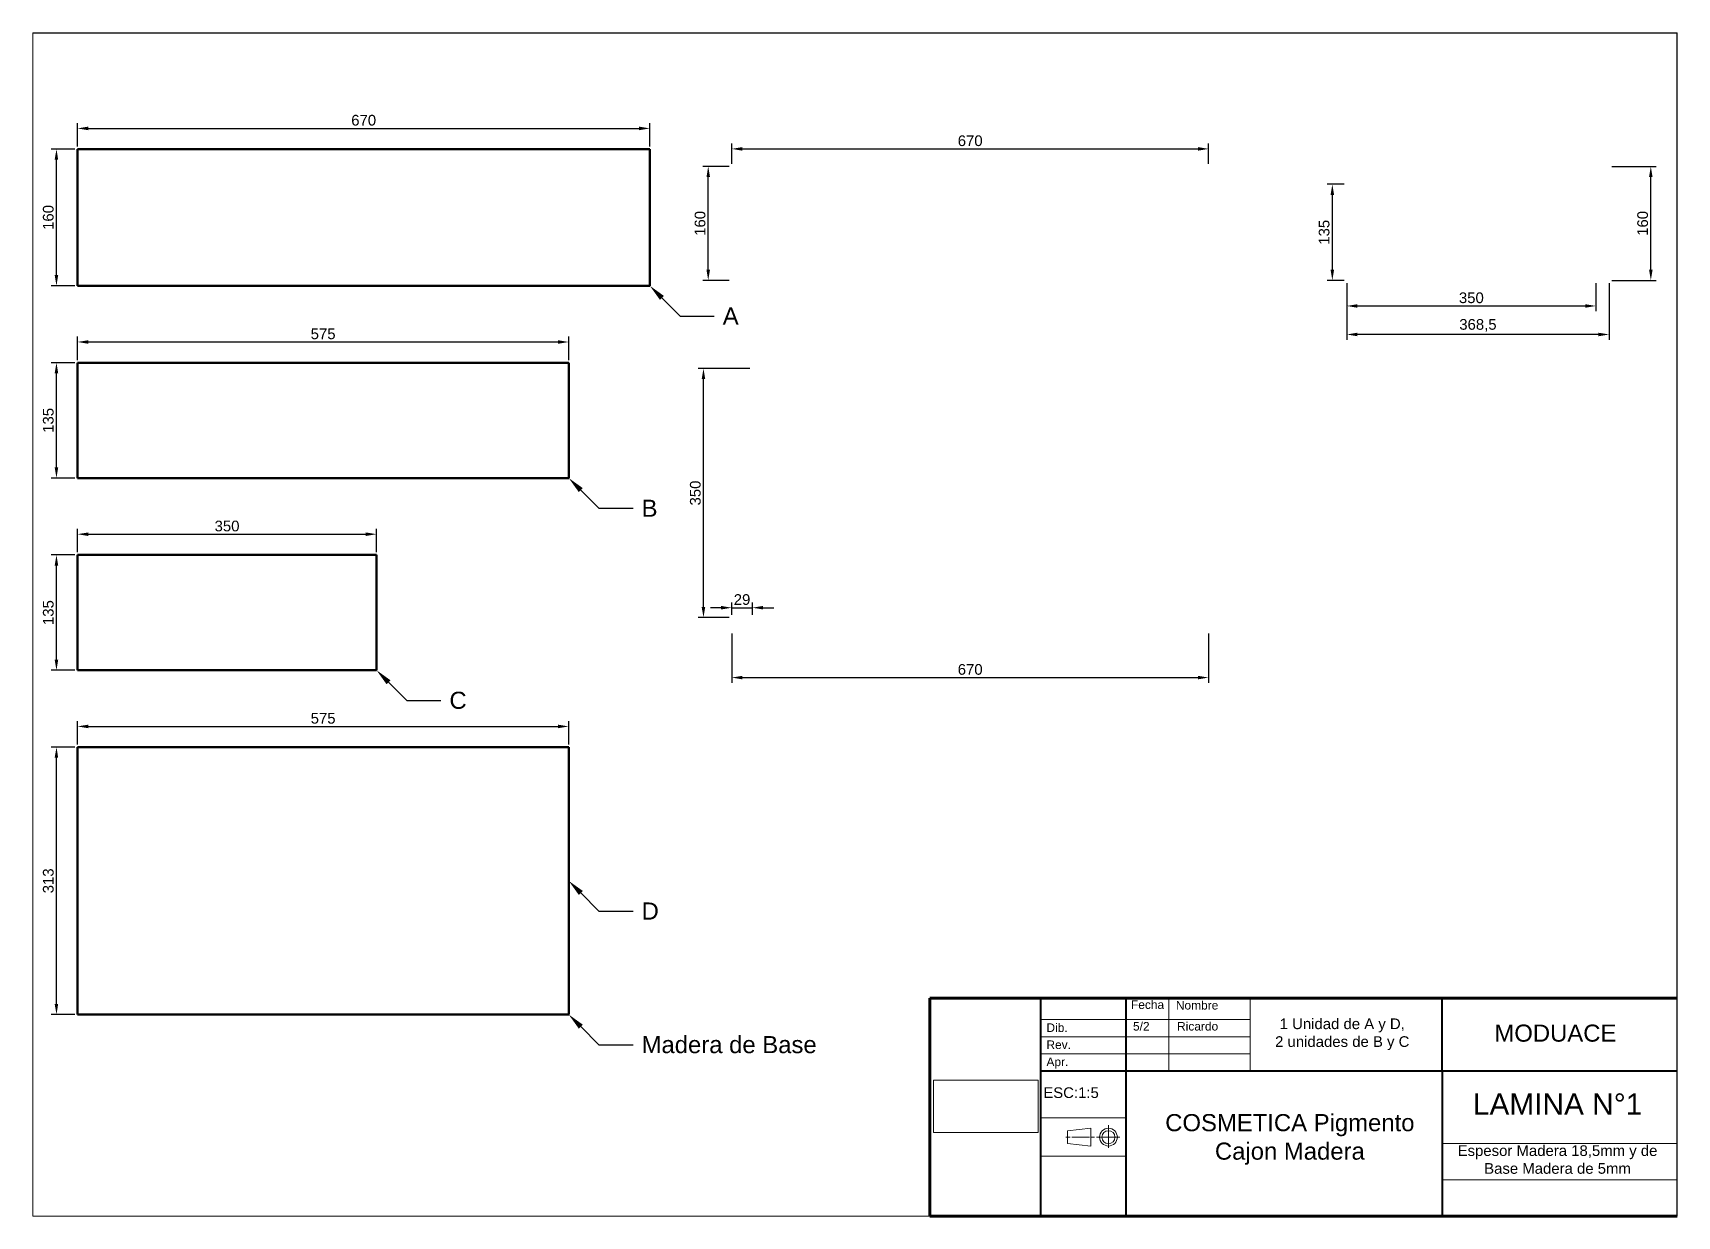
# Paper-space layout 'Cajon' of a CAD drawing. Header units: millimetres. Extents: x 25 to 410, y 10 to 287.
# The model-space entities are those that its viewports show. They can reach past a viewport. Long polylines and large blocks are cut down to what shows.
import ezdxf
from ezdxf import colors
from ezdxf.entities.mleader import LeaderData, LeaderLine
from ezdxf.math import Vec2, Vec3

# ---------------------------------------------------------------- set-up
doc = ezdxf.new("R2010")
doc.units = ezdxf.units.MM
doc.layers.add('logo', color=7, linetype='Continuous', lineweight=13, true_color=0xffffff)
doc.layers.add('PDF4_Texto', color=7, linetype='Continuous')
doc.layers.add('Rotulo', color=7, linetype='Continuous', lineweight=20)
doc.styles.add('Annotative', font='arial.ttf')
doc.styles.add('PDF Arial', font='arial.ttf')
doc.styles.get("Standard").update_dxf_attribs({"font": 'arial.ttf'})
doc.dimstyles.new('ISO-25', dxfattribs={"dimtxt": 2.5, "dimasz": 2.5, "dimexe": 1.25, "dimexo": 0.625, "dimtad": 1, "dimtxsty": 'Standard', "dimcen": 2.5, "dimadec": 0, "dimazin": 0, "dimtfac": 1, "dimtmove": 0, "dimatfit": 3, "dimfxl": 1, "dimarcsym": 0})
picture_1 = doc.add_image_def('image1.jpg', size_in_pixel=(62, 31))

# ---------------------------------------------------------------- blocks, each defined once
blk = doc.blocks.new('*D31')
at = {"color": 0, "lineweight": -2, "transparency": 16777216}
for p, q in [((35.46, 260.42), (35.46, 265.89)), ((169.46, 260.42), (169.46, 265.89)), ((37.96, 264.64), (166.96, 264.64))]:
    blk.add_line(p, q, dxfattribs=at)
at = {"color": 0, "transparency": 16777216}
for points in [[(37.96, 265.05), (37.96, 264.22), (35.46, 264.64)], [(166.96, 265.05), (166.96, 264.22), (169.46, 264.64)]]:
    blk.add_solid(points, dxfattribs=at)
at = {"layer": 'Defpoints', "color": 0, "transparency": 16777216}
for p in [(169.46, 264.64), (35.46, 259.79), (169.46, 259.79)]:
    blk.add_point(p, dxfattribs=at)
at = {"color": 0, "transparency": 16777216, "insert": (102.46, 266.54), "char_height": 2.5, "attachment_point": 5}
blk.add_mtext('670', dxfattribs=at)
blk = doc.blocks.new('*D32')
at = {"color": 0, "lineweight": -2, "transparency": 16777216}
for p, q in [((35.46, 210.42), (35.46, 215.89)), ((150.46, 210.42), (150.46, 215.89)), ((37.96, 214.64), (147.96, 214.64))]:
    blk.add_line(p, q, dxfattribs=at)
at = {"color": 0, "transparency": 16777216}
for points in [[(37.96, 215.05), (37.96, 214.22), (35.46, 214.64)], [(147.96, 215.05), (147.96, 214.22), (150.46, 214.64)]]:
    blk.add_solid(points, dxfattribs=at)
at = {"layer": 'Defpoints', "color": 0, "transparency": 16777216}
for p in [(150.46, 214.64), (35.46, 209.79), (150.46, 209.79)]:
    blk.add_point(p, dxfattribs=at)
at = {"color": 0, "transparency": 16777216, "insert": (92.96, 216.53), "char_height": 2.5, "attachment_point": 5}
blk.add_mtext('575', dxfattribs=at)
blk = doc.blocks.new('*D33')
at = {"color": 0, "lineweight": -2, "transparency": 16777216}
for p, q in [((35.46, 165.42), (35.46, 170.89)), ((37.96, 169.64), (102.96, 169.64)), ((105.46, 165.42), (105.46, 170.89))]:
    blk.add_line(p, q, dxfattribs=at)
at = {"color": 0, "transparency": 16777216}
for points in [[(37.96, 170.05), (37.96, 169.22), (35.46, 169.64)], [(102.96, 170.05), (102.96, 169.22), (105.46, 169.64)]]:
    blk.add_solid(points, dxfattribs=at)
at = {"layer": 'Defpoints', "color": 0, "transparency": 16777216}
for p in [(105.46, 169.64), (35.46, 164.79), (105.46, 164.79)]:
    blk.add_point(p, dxfattribs=at)
at = {"color": 0, "transparency": 16777216, "insert": (70.46, 171.54), "char_height": 2.5, "attachment_point": 5}
blk.add_mtext('350', dxfattribs=at)
blk = doc.blocks.new('*D34')
at = {"color": 0, "lineweight": -2, "transparency": 16777216}
for p, q in [((35.46, 120.42), (35.46, 125.89)), ((37.96, 124.64), (147.96, 124.64)), ((150.46, 120.42), (150.46, 125.89))]:
    blk.add_line(p, q, dxfattribs=at)
at = {"color": 0, "transparency": 16777216}
for points in [[(37.96, 125.05), (37.96, 124.22), (35.46, 124.64)], [(147.96, 125.05), (147.96, 124.22), (150.46, 124.64)]]:
    blk.add_solid(points, dxfattribs=at)
at = {"layer": 'Defpoints', "color": 0, "transparency": 16777216}
for p in [(150.46, 124.64), (35.46, 119.79), (150.46, 119.79)]:
    blk.add_point(p, dxfattribs=at)
at = {"color": 0, "transparency": 16777216, "insert": (92.96, 126.53), "char_height": 2.5, "attachment_point": 5}
blk.add_mtext('575', dxfattribs=at)
blk = doc.blocks.new('*D35')
at = {"color": 0, "lineweight": -2, "transparency": 16777216}
for p, q in [((34.83, 119.79), (29.27, 119.79)), ((30.52, 59.69), (30.52, 117.29)), ((34.83, 57.19), (29.27, 57.19))]:
    blk.add_line(p, q, dxfattribs=at)
at = {"color": 0, "transparency": 16777216}
for points in [[(30.1, 117.29), (30.93, 117.29), (30.52, 119.79)], [(30.1, 59.69), (30.93, 59.69), (30.52, 57.19)]]:
    blk.add_solid(points, dxfattribs=at)
at = {"layer": 'Defpoints', "color": 0, "transparency": 16777216}
for p in [(30.52, 119.79), (35.46, 119.79), (35.46, 57.19)]:
    blk.add_point(p, dxfattribs=at)
at = {"color": 0, "transparency": 16777216, "insert": (28.61, 88.49), "char_height": 2.5, "attachment_point": 5, "rotation": 90}
blk.add_mtext('313', dxfattribs=at)
blk = doc.blocks.new('*D36')
at = {"color": 0, "lineweight": -2, "transparency": 16777216}
for p, q in [((34.83, 164.79), (29.27, 164.79)), ((30.52, 140.29), (30.52, 162.29)), ((34.83, 137.79), (29.27, 137.79))]:
    blk.add_line(p, q, dxfattribs=at)
at = {"color": 0, "transparency": 16777216}
for points in [[(30.1, 162.29), (30.93, 162.29), (30.52, 164.79)], [(30.1, 140.29), (30.93, 140.29), (30.52, 137.79)]]:
    blk.add_solid(points, dxfattribs=at)
at = {"layer": 'Defpoints', "color": 0, "transparency": 16777216}
for p in [(30.52, 164.79), (35.46, 164.79), (35.46, 137.79)]:
    blk.add_point(p, dxfattribs=at)
at = {"color": 0, "transparency": 16777216, "insert": (28.61, 151.29), "char_height": 2.5, "attachment_point": 5, "rotation": 90}
blk.add_mtext('135', dxfattribs=at)
blk = doc.blocks.new('*D37')
at = {"color": 0, "lineweight": -2, "transparency": 16777216}
for p, q in [((34.83, 209.79), (29.27, 209.79)), ((30.52, 185.29), (30.52, 207.29)), ((34.83, 182.79), (29.27, 182.79))]:
    blk.add_line(p, q, dxfattribs=at)
at = {"color": 0, "transparency": 16777216}
for points in [[(30.1, 207.29), (30.93, 207.29), (30.52, 209.79)], [(30.1, 185.29), (30.93, 185.29), (30.52, 182.79)]]:
    blk.add_solid(points, dxfattribs=at)
at = {"layer": 'Defpoints', "color": 0, "transparency": 16777216}
for p in [(30.52, 209.79), (35.46, 209.79), (35.46, 182.79)]:
    blk.add_point(p, dxfattribs=at)
at = {"color": 0, "transparency": 16777216, "insert": (28.61, 196.29), "char_height": 2.5, "attachment_point": 5, "rotation": 90}
blk.add_mtext('135', dxfattribs=at)
blk = doc.blocks.new('*D38')
at = {"color": 0, "lineweight": -2, "transparency": 16777216}
for p, q in [((34.83, 259.79), (29.27, 259.79)), ((30.52, 230.29), (30.52, 257.29)), ((34.83, 227.79), (29.27, 227.79))]:
    blk.add_line(p, q, dxfattribs=at)
at = {"color": 0, "transparency": 16777216}
for points in [[(30.1, 257.29), (30.93, 257.29), (30.52, 259.79)], [(30.1, 230.29), (30.93, 230.29), (30.52, 227.79)]]:
    blk.add_solid(points, dxfattribs=at)
at = {"layer": 'Defpoints', "color": 0, "transparency": 16777216}
for p in [(30.52, 259.79), (35.46, 259.79), (35.46, 227.79)]:
    blk.add_point(p, dxfattribs=at)
at = {"color": 0, "transparency": 16777216, "insert": (28.61, 243.79), "char_height": 2.5, "attachment_point": 5, "rotation": 90}
blk.add_mtext('160', dxfattribs=at)
blk = doc.blocks.new('*D47')
at = {"color": 0, "lineweight": -2, "transparency": 16777216}
for p, q in [((188.01, 255.73), (181.88, 255.73)), ((183.13, 231.57), (183.13, 253.23)), ((188.01, 229.07), (181.88, 229.07))]:
    blk.add_line(p, q, dxfattribs=at)
at = {"color": 0, "transparency": 16777216}
for points in [[(182.72, 253.23), (183.55, 253.23), (183.13, 255.73)], [(182.72, 231.57), (183.55, 231.57), (183.13, 229.07)]]:
    blk.add_solid(points, dxfattribs=at)
at = {"layer": 'Defpoints', "color": 0, "transparency": 16777216}
for p in [(183.13, 255.73), (188.63, 255.73), (188.63, 229.07)]:
    blk.add_point(p, dxfattribs=at)
at = {"color": 0, "transparency": 16777216, "insert": (181.23, 242.4), "char_height": 2.5, "attachment_point": 5, "rotation": 90}
blk.add_mtext('160', dxfattribs=at)
blk = doc.blocks.new('*D48')
at = {"color": 0, "lineweight": -2, "transparency": 16777216}
for p, q in [((188.63, 256.36), (188.63, 261.09)), ((191.13, 259.84), (297.8, 259.84)), ((300.3, 256.36), (300.3, 261.09))]:
    blk.add_line(p, q, dxfattribs=at)
at = {"color": 0, "transparency": 16777216}
for points in [[(191.13, 260.26), (191.13, 259.43), (188.63, 259.84)], [(297.8, 260.26), (297.8, 259.43), (300.3, 259.84)]]:
    blk.add_solid(points, dxfattribs=at)
at = {"layer": 'Defpoints', "color": 0, "transparency": 16777216}
for p in [(300.3, 259.84), (188.63, 255.73), (300.3, 255.73)]:
    blk.add_point(p, dxfattribs=at)
at = {"color": 0, "transparency": 16777216, "insert": (244.47, 261.74), "char_height": 2.5, "attachment_point": 5}
blk.add_mtext('670', dxfattribs=at)
blk = doc.blocks.new('*D49')
at = {"color": 0, "lineweight": -2, "transparency": 16777216}
for p, q in [((332.65, 228.44), (332.65, 221.82)), ((390.99, 228.44), (390.99, 221.82)), ((335.15, 223.07), (388.49, 223.07))]:
    blk.add_line(p, q, dxfattribs=at)
at = {"color": 0, "transparency": 16777216}
for points in [[(335.15, 223.48), (335.15, 222.65), (332.65, 223.07)], [(388.49, 223.48), (388.49, 222.65), (390.99, 223.07)]]:
    blk.add_solid(points, dxfattribs=at)
at = {"layer": 'Defpoints', "color": 0, "transparency": 16777216}
for p in [(332.65, 229.07), (390.99, 229.07), (390.99, 223.07)]:
    blk.add_point(p, dxfattribs=at)
at = {"color": 0, "transparency": 16777216, "insert": (361.82, 224.97), "char_height": 2.5, "attachment_point": 5}
blk.add_mtext('350', dxfattribs=at)
blk = doc.blocks.new('*D50')
at = {"color": 0, "lineweight": -2, "transparency": 16777216}
for p, q in [((332.03, 251.57), (328.02, 251.57)), ((329.27, 231.57), (329.27, 249.07)), ((332.03, 229.07), (328.02, 229.07))]:
    blk.add_line(p, q, dxfattribs=at)
at = {"color": 0, "transparency": 16777216}
for points in [[(328.85, 249.07), (329.68, 249.07), (329.27, 251.57)], [(328.85, 231.57), (329.68, 231.57), (329.27, 229.07)]]:
    blk.add_solid(points, dxfattribs=at)
at = {"layer": 'Defpoints', "color": 0, "transparency": 16777216}
for p in [(329.27, 251.57), (332.65, 251.57), (332.65, 229.07)]:
    blk.add_point(p, dxfattribs=at)
at = {"color": 0, "transparency": 16777216, "insert": (327.36, 240.32), "char_height": 2.5, "attachment_point": 5, "rotation": 90}
blk.add_mtext('135', dxfattribs=at)
blk = doc.blocks.new('*D51')
at = {"color": 0, "lineweight": -2, "transparency": 16777216}
for p, q in [((394.7, 255.73), (405.09, 255.73)), ((403.84, 231.57), (403.84, 253.23)), ((394.7, 229.07), (405.09, 229.07))]:
    blk.add_line(p, q, dxfattribs=at)
at = {"color": 0, "transparency": 16777216}
for points in [[(403.43, 253.23), (404.26, 253.23), (403.84, 255.73)], [(403.43, 231.57), (404.26, 231.57), (403.84, 229.07)]]:
    blk.add_solid(points, dxfattribs=at)
at = {"layer": 'Defpoints', "color": 0, "transparency": 16777216}
for p in [(394.07, 255.73), (403.84, 255.73), (394.07, 229.07)]:
    blk.add_point(p, dxfattribs=at)
at = {"color": 0, "transparency": 16777216, "insert": (401.94, 242.4), "char_height": 2.5, "attachment_point": 5, "rotation": 90}
blk.add_mtext('160', dxfattribs=at)
blk = doc.blocks.new('*D52')
at = {"color": 0, "lineweight": -2, "transparency": 16777216}
for p, q in [((332.65, 228.44), (332.65, 215.15)), ((394.07, 228.44), (394.07, 215.15)), ((391.57, 216.4), (335.15, 216.4))]:
    blk.add_line(p, q, dxfattribs=at)
at = {"color": 0, "transparency": 16777216}
for points in [[(335.15, 216.81), (335.15, 215.98), (332.65, 216.4)], [(391.57, 216.81), (391.57, 215.98), (394.07, 216.4)]]:
    blk.add_solid(points, dxfattribs=at)
at = {"layer": 'Defpoints', "color": 0, "transparency": 16777216}
for p in [(332.65, 229.07), (394.07, 229.07), (332.65, 216.4)]:
    blk.add_point(p, dxfattribs=at)
at = {"color": 0, "transparency": 16777216, "insert": (363.36, 218.52), "char_height": 2.5, "attachment_point": 5}
blk.add_mtext('368,5', dxfattribs=at)
blk = doc.blocks.new('*D53')
at = {"color": 0, "lineweight": -2, "transparency": 16777216}
for p, q in [((186.13, 152.43), (183.63, 152.43)), ((188.63, 150.74), (188.63, 153.68)), ((188.63, 152.43), (193.47, 152.43)), ((193.47, 150.74), (193.47, 153.68)), ((195.97, 152.43), (198.47, 152.43))]:
    blk.add_line(p, q, dxfattribs=at)
at = {"color": 0, "transparency": 16777216}
for points in [[(186.13, 152.85), (186.13, 152.02), (188.63, 152.43)], [(195.97, 152.85), (195.97, 152.02), (193.47, 152.43)]]:
    blk.add_solid(points, dxfattribs=at)
at = {"layer": 'Defpoints', "color": 0, "transparency": 16777216}
for p in [(193.47, 152.43), (188.63, 150.11), (193.47, 150.11)]:
    blk.add_point(p, dxfattribs=at)
at = {"color": 0, "transparency": 16777216, "insert": (191.05, 154.33), "char_height": 2.5, "attachment_point": 5}
blk.add_mtext('29', dxfattribs=at)
blk = doc.blocks.new('*D54')
at = {"color": 0, "lineweight": -2, "transparency": 16777216}
for p, q in [((188.63, 146.41), (188.63, 134.82)), ((300.3, 146.41), (300.3, 134.82)), ((191.13, 136.07), (297.8, 136.07))]:
    blk.add_line(p, q, dxfattribs=at)
at = {"color": 0, "transparency": 16777216}
for points in [[(191.13, 136.49), (191.13, 135.66), (188.63, 136.07)], [(297.8, 136.49), (297.8, 135.66), (300.3, 136.07)]]:
    blk.add_solid(points, dxfattribs=at)
at = {"layer": 'Defpoints', "color": 0, "transparency": 16777216}
for p in [(188.63, 147.03), (300.3, 147.03), (300.3, 136.07)]:
    blk.add_point(p, dxfattribs=at)
at = {"color": 0, "transparency": 16777216, "insert": (244.47, 137.97), "char_height": 2.5, "attachment_point": 5}
blk.add_mtext('670', dxfattribs=at)
blk = doc.blocks.new('*D55')
at = {"color": 0, "lineweight": -2, "transparency": 16777216}
for p, q in [((192.84, 208.45), (180.77, 208.45)), ((182.02, 152.61), (182.02, 205.95)), ((188.01, 150.11), (180.77, 150.11))]:
    blk.add_line(p, q, dxfattribs=at)
at = {"color": 0, "transparency": 16777216}
for points in [[(181.6, 205.95), (182.43, 205.95), (182.02, 208.45)], [(181.6, 152.61), (182.43, 152.61), (182.02, 150.11)]]:
    blk.add_solid(points, dxfattribs=at)
at = {"layer": 'Defpoints', "color": 0, "transparency": 16777216}
for p in [(182.02, 208.45), (193.47, 208.45), (188.63, 150.11)]:
    blk.add_point(p, dxfattribs=at)
at = {"color": 0, "transparency": 16777216, "insert": (180.12, 179.28), "char_height": 2.5, "attachment_point": 5, "rotation": 90}
blk.add_mtext('350', dxfattribs=at)

msp = doc.modelspace()

# ---------------------------------------------------------------- linework, layer by layer
at = {"lineweight": 50}
for p, q in [((3858.9, 2228.1), (3188.9, 2228.1)), ((3188.9, 2068.1), (3188.9, 2228.1)), ((3858.9, 2068.1), (3858.9, 2228.1)), ((3188.9, 2068.1), (3858.9, 2068.1)), ((3763.9, 1978.1), (3188.9, 1978.1)), ((3188.9, 1843.1), (3188.9, 1978.1)), ((3763.9, 1843.1), (3763.9, 1978.1)), ((3188.9, 1843.1), (3763.9, 1843.1)), ((3538.9, 1753.1), (3188.9, 1753.1)), ((3188.9, 1618.1), (3188.9, 1753.1)), ((3538.9, 1618.1), (3538.9, 1753.1)), ((3188.9, 1618.1), (3538.9, 1618.1)), ((3188.9, 1215.1), (3188.9, 1528.1)), ((3188.9, 1528.1), (3763.9, 1528.1)), ((3763.9, 1528.1), (3763.9, 1215.1)), ((3763.9, 1215.1), (3188.9, 1215.1))]:
    msp.add_line(p, q, dxfattribs=at)

psp = doc.layouts.new('Cajon')

# ---------------------------------------------------------------- linework, layer by layer
for p in [(25, 287), (410, 10)]:
    psp.add_line(p, (410, 287))
at = {"layer": 'Rotulo', "lineweight": 60}
for p, q in [((235, 10), (235, 61)), ((235, 61), (410, 61)), ((235, 10), (410, 10))]:
    psp.add_line(p, q, dxfattribs=at)
at = {"layer": 'Rotulo', "lineweight": 40}
for p, q in [((261, 10), (261, 61)), ((281, 10), (281, 61)), ((355, 44), (355, 61)), ((261, 44), (410, 44)), ((355, 44), (355, 10))]:
    psp.add_line(p, q, dxfattribs=at)
at = {"layer": 'Rotulo', "lineweight": 20}
for p, q in [((291, 44), (291, 61)), ((310, 44), (310, 61)), ((261, 33), (281, 33)), ((355, 27), (410, 27)), ((261, 24), (281, 24)), ((355, 18.5), (410, 18.5))]:
    psp.add_line(p, q, dxfattribs=at)
at = {"layer": 'Rotulo'}
for p, q in [((261, 56), (310, 56)), ((261, 52), (310, 52)), ((261, 48), (310, 48)), ((276.8501, 31.3252), (276.8501, 25.977)), ((267.8627, 28.4819), (266.8632, 28.4819)), ((267.2757, 29.9978), (272.7188, 30.5578)), ((267.2757, 29.9978), (267.2757, 26.9659)), ((267.2757, 26.9659), (272.7188, 26.4059)), ((268.268, 28.4819), (272.4371, 28.4819)), ((272.7188, 30.5578), (272.7188, 26.4059)), ((273.6027, 28.4819), (272.7267, 28.4819)), ((274.0265, 28.4819), (279.5091, 28.4819)), ((410, 10), (25, 10))]:
    psp.add_line(p, q, dxfattribs=at)
for radius in [2.0759, 1.5159]:
    psp.add_circle((276.8501, 28.4819), radius, dxfattribs=at)

# ---------------------------------------------------------------- texts
at = {"insert": (381.9978, 23.2259), "char_height": 2.5, "attachment_point": 5}
psp.add_mtext_dynamic_manual_height_columns('Espesor Madera 18,5mm y de Base Madera de 5mm', width=55, gutter_width=12.5, heights=[0], dxfattribs=at)
at = {"layer": 'PDF4_Texto', "insert": (331.5904, 52.5649), "char_height": 2.500015, "width": 31.969617, "attachment_point": 5, "style": 'PDF Arial'}
psp.add_mtext('1 Unidad de A y D, 2 unidades de B y C', dxfattribs=at)
at = {"layer": 'PDF4_Texto', "insert": (319.3233, 27.9436), "char_height": 4.000023, "attachment_point": 5, "style": 'PDF Arial'}
psp.add_mtext('COSMETICA Pigmento\\PCajon Madera', dxfattribs=at)
at = {"layer": 'Rotulo', "attachment_point": 1}
for s, insert, char_height, width in [('{\\fArial|b0|i0|c0|p0;\\H0.6667x;Fecha}', (282.1199, 60.5), 3, 19.13511), ('{\\fArial|b0|i0|c0|p0;\\H0.6667x;Nombre}', (292.6299, 60.3589), 3, 19.13511), ('{\\fArial|b0|i0|c0|p0;Dib.}', (262.3269, 55.1166), 2, 18.575986), ('5/2', (282.5971, 55.4433), 2, 36.644615), ('Ricardo', (292.9138, 55.4433), 2, 36.644615), ('{\\fArial|b0|i0|c0|p0;MODUACE}', (367.2239, 54.8416), 4, 58.901736), ('{\\fArial|b0|i0|c0|p0;Rev.}', (262.3269, 51.1166), 2, 18.575986), ('{\\fArial|b0|i0|c0|p0;Apr.}', (262.3269, 47.1166), 2, 18.575986), ('ESC:1:5', (261.5864, 40.1521), 2.5, 17.499369)]:
    psp.add_mtext(s, dxfattribs=dict(at, insert=insert, char_height=char_height, width=width))
at = {"layer": 'Rotulo', "insert": (362.1798, 38.7143), "char_height": 5, "width": 53.740761, "attachment_point": 1, "style": 'Annotative'}
psp.add_mtext('\\pxql;LAMINA N°1', dxfattribs=at)

# ---------------------------------------------------------------- dimensions: what is measured, and where the dimension line sits
for base, p1, p2, override, picture, middle in [((169.46, 264.6351), (35.46, 259.7928), (169.46, 259.7928), {"dimlfac": -5}, '*D31', (102.46, 266.5366)), ((300.3005, 259.8422), (188.6338, 255.7327), (300.3005, 255.7327), {"dimlfac": -6}, '*D48', (244.4672, 261.7436)), ((390.9869, 223.0675), (332.6536, 229.066), (390.9869, 229.066), {"dimlfac": -6}, '*D49', (361.8203, 224.9697)), ((332.6536, 216.3961), (394.0703, 229.066), (332.6536, 229.066), {"dimlfac": -6}, '*D52', (363.3619, 218.5235)), ((150.46, 214.6351), (35.46, 209.7928), (150.46, 209.7928), {"dimlfac": -5}, '*D32', (92.96, 216.5314)), ((105.46, 169.6351), (35.46, 164.7928), (105.46, 164.7928), {"dimlfac": -5}, '*D33', (70.46, 171.5374)), ((300.3005, 136.0728), (188.6338, 147.0314), (300.3005, 147.0314), {"dimlfac": -6}, '*D54', (244.4672, 137.9742)), ((150.46, 124.6351), (35.46, 119.7928), (150.46, 119.7928), {"dimlfac": -5}, '*D34', (92.96, 126.5314))]:
    dim = psp.add_linear_dim(base=base, p1=p1, p2=p2, dimstyle='ISO-25', override=override)
    dim.commit()
    dim.dimension.update_dxf_attribs({"geometry": picture, "text_midpoint": middle})
for base, p1, p2, override, picture, middle in [((30.5161, 259.7928), (35.46, 227.7928), (35.46, 259.7928), {"dimlfac": -5}, '*D38', (28.6147, 243.7928)), ((183.1344, 255.7327), (188.6338, 229.066), (188.6338, 255.7327), {"dimlfac": -6}, '*D47', (181.233, 242.3993)), ((403.8442, 255.7327), (394.0703, 229.066), (394.0703, 255.7327), {"dimlfac": -6}, '*D51', (401.9428, 242.3993)), ((329.2664, 251.566), (332.6536, 229.066), (332.6536, 251.566), {"dimlfac": -6}, '*D50', (327.3641, 240.316)), ((30.5161, 209.7928), (35.46, 182.7928), (35.46, 209.7928), {"dimlfac": -5}, '*D37', (28.6138, 196.2928)), ((182.0183, 208.448), (188.6338, 150.1147), (193.4672, 208.448), {"dimlfac": -6}, '*D55', (180.116, 179.2814)), ((30.5161, 164.7928), (35.46, 137.7928), (35.46, 164.7928), {"dimlfac": -5}, '*D36', (28.6138, 151.2928)), ((30.5161, 119.7928), (35.46, 57.1928), (35.46, 119.7928), {"dimlfac": -5}, '*D35', (28.6138, 88.4928))]:
    dim = psp.add_linear_dim(base=base, p1=p1, p2=p2, angle=90, dimstyle='ISO-25', override=override)
    dim.commit()
    dim.dimension.update_dxf_attribs({"geometry": picture, "text_midpoint": middle})
dim = psp.add_linear_dim(base=(193.4672, 152.4321), p1=(188.6338, 150.1147), p2=(193.4672, 150.1147), dimstyle='ISO-25', override={"dimlfac": -6})
dim.commit()
dim.dimension.update_dxf_attribs({"geometry": '*D53', "text_midpoint": (191.0505, 152.4321), "dimtype": 160})

# ---------------------------------------------------------------- pictures from other files: only their frames are drawn
at = {"layer": 'logo'}
image = psp.add_image(picture_1, insert=(235.9068, 29.6084), size_in_units=(24.4925, 12.2462), dxfattribs=at)
image.dxf.flags = 7

# ---------------------------------------------------------------- leaders
ml = psp.add_multileader_mtext('Standard')
ml.set_content('A', color=256)
ml.set_leader_properties()
ml.build(insert=Vec2(0, 0))
ctx = ml.context
ctx.base_point, ctx.plane_origin = Vec3(184.531, 220.7217), Vec3(169.46, 227.7928)
notes = []
notes.append((ctx, [(0, (1, 1, 0), (176.531, 220.7217), (1, 0), 8, [(0, [(169.46, 227.7928)], 0, [])])]))
ctx.mtext.insert, ctx.mtext.flow_direction = Vec3(186.531, 222.7217), 5
ml = psp.add_multileader_mtext('Standard')
ml.set_content('B', color=256)
ml.set_leader_properties()
ml.build(insert=Vec2(0, 0))
ctx = ml.context
ctx.base_point, ctx.plane_origin = Vec3(165.531, 175.7217), Vec3(150.46, 182.7928)
notes.append((ctx, [(0, (1, 1, 0), (157.531, 175.7217), (1, 0), 8, [(0, [(150.46, 182.7928)], 0, [])])]))
ctx.mtext.insert, ctx.mtext.flow_direction = Vec3(167.531, 177.7217), 5
ml = psp.add_multileader_mtext('Standard')
ml.set_content('C', color=256)
ml.set_leader_properties()
ml.build(insert=Vec2(0, 0))
ctx = ml.context
ctx.base_point, ctx.plane_origin = Vec3(120.531, 130.7217), Vec3(105.46, 137.7928)
notes.append((ctx, [(0, (1, 1, 0), (112.531, 130.7217), (1, 0), 8, [(0, [(105.46, 137.7928)], 0, [])])]))
ctx.mtext.insert, ctx.mtext.flow_direction = Vec3(122.531, 132.7558), 5
ml = psp.add_multileader_mtext('Standard')
ml.set_content('D', color=256)
ml.set_leader_properties()
ml.build(insert=Vec2(0, 0))
ctx = ml.context
ctx.base_point, ctx.plane_origin = Vec3(165.531, 81.4217), Vec3(150.46, 88.4928)
notes.append((ctx, [(0, (1, 1, 0), (157.531, 81.4217), (1, 0), 8, [(0, [(150.46, 88.4928)], 0, [])])]))
ctx.mtext.insert, ctx.mtext.flow_direction = Vec3(167.531, 83.4217), 5
ml = psp.add_multileader_mtext('Standard')
ml.set_content('Madera de Base', color=256)
ml.set_leader_properties()
ml.build(insert=Vec2(0, 0))
ctx = ml.context
ctx.base_point, ctx.plane_origin = Vec3(165.531, 50.1217), Vec3(150.46, 57.1928)
notes.append((ctx, [(0, (1, 1, 0), (157.531, 50.1217), (1, 0), 8, [(0, [(150.46, 57.1928)], 0, [])])]))
ctx.mtext.insert, ctx.mtext.flow_direction = Vec3(167.531, 52.1544), 5
for ctx, leaders in notes:
    for number, flags, end, landing, length, lines in leaders:
        leader = LeaderData()
        leader.index, (leader.has_last_leader_line, leader.has_dogleg_vector, leader.attachment_direction) = number, flags
        leader.last_leader_point, leader.dogleg_vector, leader.dogleg_length = Vec3(end), Vec3(landing), length
        for number, points, colour, breaks in lines:
            line = LeaderLine()
            line.index, line.vertices, line.color, line.breaks = number, Vec3.list(points), colors.encode_raw_color(colour), breaks
            leader.lines.append(line)
        ctx.leaders.append(leader)

# ---------------------------------------------------------------- viewports
at = {"layer": '0', "view_target_point": (594.4741, 2909.6763)}
psp.add_viewport(center=(217.5, 148.5), size=(385, 277), view_center_point=(3504.6517, -1237.9962), view_height=1385.000026, dxfattribs=at)

doc.saveas('drawing.dxf')
